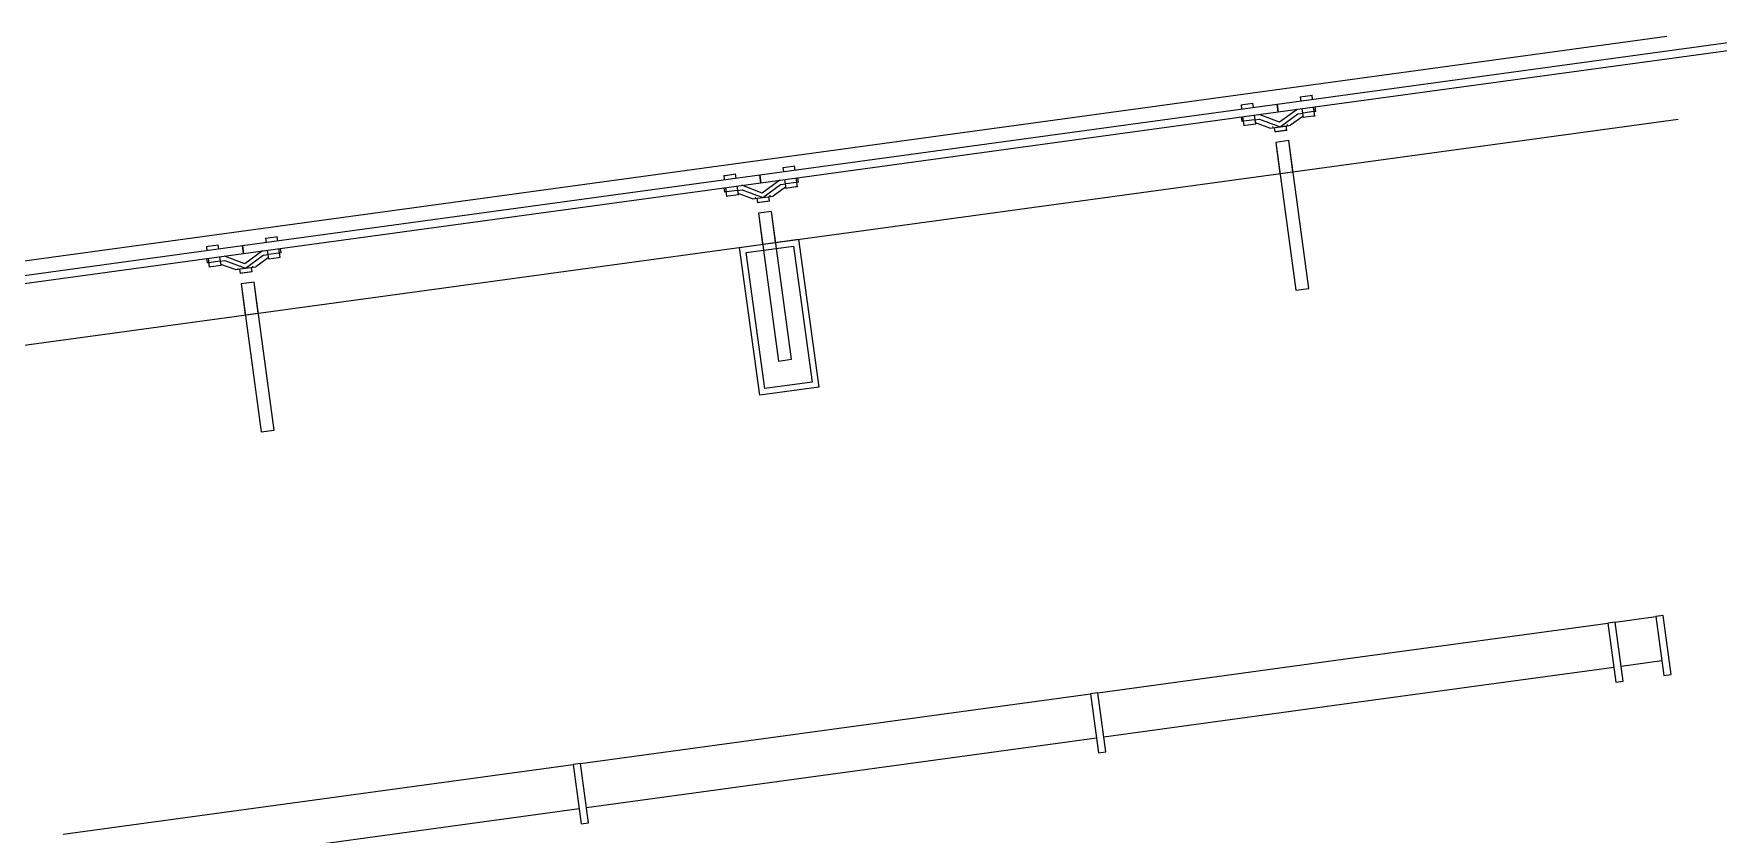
# Model space of a CAD drawing. Header units: millimetres. Extents: x -28081 to 11848482, y -6212777 to 128443.
# Drawn here: x -23869 to -18223, y 110843 to 113526 of the extents above; entities that cross this region are included whole.
import ezdxf

# ---------------------------------------------------------------- set-up
doc = ezdxf.new("R2010")
doc.units = ezdxf.units.MM
doc.header["$LTSCALE"] = 10
doc.layers.add('A—\\M+5C3C5\\M+5B4B0', color=135, linetype='Continuous')
doc.layers.add('E-RF-5F$0$A-GLAZ-CWMG', color=3, linetype='Continuous')

msp = doc.modelspace()

# ---------------------------------------------------------------- linework, layer by layer
at = {"layer": 'A—\\M+5C3C5\\M+5B4B0'}
for p, q in [((-28080.5, 112193.8), (-18395.2, 113517.6)), ((-17967.7, 113525.6), (-19701.6, 113288.6)), ((-17967.7, 113525.6), (-19701.6, 113288.6)), ((-17967.7, 113525.6), (-19701.6, 113288.6)), ((-19698.2, 113263.4), (-17964.3, 113500.4)), ((-19698.2, 113263.4), (-17964.3, 113500.4)), ((-19698.2, 113263.4), (-17964.3, 113500.4)), ((-19624.4, 113314.3), (-19590.5, 113318.9)), ((-19590.5, 113318.9), (-19584.7, 113319.7)), ((-19582.7, 113304.8), (-19584.7, 113319.7)), ((-19701.6, 113288.6), (-21435.5, 113051.6)), ((-19701.6, 113288.6), (-21435.5, 113051.6)), ((-19701.6, 113288.6), (-21435.5, 113051.6)), ((-21432, 113026.4), (-19698.2, 113263.4)), ((-21432, 113026.4), (-19698.2, 113263.4)), ((-21432, 113026.4), (-19698.2, 113263.4)), ((-19822.5, 113287.2), (-19816.7, 113288)), ((-19822.5, 113287.2), (-19820.5, 113272.3)), ((-19816.7, 113288), (-19782.9, 113292.6)), ((-19780.9, 113277.8), (-19782.9, 113292.6)), ((-19698.2, 113263.4), (-19701.6, 113288.6)), ((-19701.6, 113288.6), (-19698.2, 113263.4)), ((-19698.2, 113263.4), (-19701.6, 113288.6)), ((-19701.6, 113288.6), (-19698.2, 113263.4)), ((-19698.2, 113263.4), (-19701.6, 113288.6)), ((-19701.6, 113288.6), (-19698.2, 113263.4)), ((-19634.1, 113272.2), (-19693.4, 113228.7)), ((-19624.4, 113314.3), (-19622.3, 113299.4)), ((-19618.9, 113274.3), (-19614.8, 113244.4)), ((-19579.5, 113264.4), (-19614.6, 113259.6)), ((-19572.3, 113265.4), (-19579.5, 113264.4)), ((-19575.2, 113249.8), (-19579.3, 113279.7)), ((-19572.3, 113265.4), (-19574.3, 113280.3)), ((-27765.1, 111953.9), (-18357.2, 113239.8)), ((-19822, 113246.5), (-19820, 113231.5)), ((-19812.7, 113232.5), (-19820, 113231.5)), ((-19817.1, 113247.2), (-19813, 113217.3)), ((-19807.2, 113218.1), (-19813, 113217.3)), ((-19777.7, 113237.3), (-19812.7, 113232.5)), ((-19773.4, 113222.8), (-19807.2, 113218.1)), ((-19777.7, 113237.3), (-19760.2, 113239.7)), ((-19773.4, 113222.8), (-19777.4, 113252.6)), ((-19726.4, 113209.1), (-19774, 113226.9)), ((-19693.4, 113228.7), (-19762.2, 113254.7)), ((-19760.2, 113239.7), (-19691.4, 113213.9)), ((-19726.4, 113209.1), (-19691.4, 113213.9)), ((-19726.4, 113209.1), (-19708.9, 113211.5)), ((-19716.7, 113214.5), (-19716.2, 113210.5)), ((-19716.7, 113214.5), (-19716.2, 113210.5)), ((-19711.2, 113211.2), (-19709.2, 113196.3)), ((-19711.2, 113211.2), (-19709.2, 113196.3)), ((-19711.2, 113211.2), (-19709.2, 113196.3)), ((-19711.2, 113211.2), (-19709.2, 113196.3)), ((-19708.9, 113211.5), (-19691.4, 113213.9)), ((-19691.4, 113213.9), (-19632.1, 113257.2)), ((-19691.4, 113213.9), (-19656.4, 113218.7)), ((-19691.4, 113213.9), (-19673.9, 113216.3)), ((-19673.9, 113216.3), (-19656.4, 113218.7)), ((-19669.6, 113201.7), (-19671.6, 113216.6)), ((-19669.6, 113201.7), (-19671.6, 113216.6)), ((-19669.6, 113201.7), (-19671.6, 113216.6)), ((-19669.6, 113201.7), (-19671.6, 113216.6)), ((-19666.6, 113217.3), (-19667.2, 113221.2)), ((-19666.6, 113217.3), (-19667.2, 113221.2)), ((-19615.4, 113248.6), (-19656.4, 113218.7)), ((-19632.1, 113257.2), (-19614.6, 113259.6)), ((-19581, 113249.1), (-19614.8, 113244.4)), ((-19575.2, 113249.8), (-19581, 113249.1)), ((-19675.4, 113200.9), (-19709.2, 113196.3)), ((-19675.4, 113200.9), (-19709.2, 113196.3)), ((-19703.4, 113197.1), (-19709.2, 113196.3)), ((-19703.4, 113197.1), (-19709.2, 113196.3)), ((-19669.6, 113201.7), (-19703.4, 113197.1)), ((-19669.6, 113201.7), (-19703.4, 113197.1)), ((-19669.6, 113201.7), (-19675.4, 113200.9)), ((-19669.6, 113201.7), (-19675.4, 113200.9)), ((-21435.5, 113051.6), (-23169.4, 112814.6)), ((-21435.5, 113051.6), (-23169.4, 112814.6)), ((-21435.5, 113051.6), (-23169.4, 112814.6)), ((-21556.4, 113050.2), (-21550.6, 113051)), ((-21556.4, 113050.2), (-21550.6, 113051)), ((-21556.4, 113050.2), (-21554.4, 113035.3)), ((-21556.4, 113050.2), (-21554.4, 113035.3)), ((-21550.6, 113051), (-21516.8, 113055.6)), ((-21550.6, 113051), (-21516.8, 113055.6)), ((-21514.7, 113040.8), (-21516.8, 113055.6)), ((-21514.7, 113040.8), (-21516.8, 113055.6)), ((-21432, 113026.4), (-21435.5, 113051.6)), ((-21435.5, 113051.6), (-21432, 113026.4)), ((-21432, 113026.4), (-21435.5, 113051.6)), ((-21435.5, 113051.6), (-21432, 113026.4)), ((-21432, 113026.4), (-21435.5, 113051.6)), ((-21435.5, 113051.6), (-21432, 113026.4)), ((-21368, 113035.2), (-21427.3, 112991.7)), ((-21368, 113035.2), (-21427.3, 112991.7)), ((-21358.3, 113077.3), (-21324.4, 113081.9)), ((-21358.3, 113077.3), (-21324.4, 113081.9)), ((-21358.3, 113077.3), (-21356.2, 113062.4)), ((-21358.3, 113077.3), (-21356.2, 113062.4)), ((-21352.8, 113037.3), (-21348.7, 113007.4)), ((-21352.8, 113037.3), (-21348.7, 113007.4)), ((-21324.4, 113081.9), (-21318.6, 113082.7)), ((-21324.4, 113081.9), (-21318.6, 113082.7)), ((-21316.6, 113067.8), (-21318.6, 113082.7)), ((-21316.6, 113067.8), (-21318.6, 113082.7)), ((-21309.1, 113012.8), (-21313.2, 113042.7)), ((-21309.1, 113012.8), (-21313.2, 113042.7)), ((-21306.2, 113028.4), (-21308.2, 113043.3)), ((-21306.2, 113028.4), (-21308.2, 113043.3)), ((-23165.9, 112789.4), (-21432, 113026.4)), ((-23165.9, 112789.4), (-21432, 113026.4)), ((-23165.9, 112789.4), (-21432, 113026.4)), ((-21555.9, 113009.5), (-21553.8, 112994.5)), ((-21555.9, 113009.5), (-21553.8, 112994.5)), ((-21546.6, 112995.5), (-21553.8, 112994.5)), ((-21546.6, 112995.5), (-21553.8, 112994.5)), ((-21550.9, 113010.2), (-21546.9, 112980.3)), ((-21550.9, 113010.2), (-21546.9, 112980.3)), ((-21541.1, 112981.1), (-21546.9, 112980.3)), ((-21541.1, 112981.1), (-21546.9, 112980.3)), ((-21511.6, 113000.3), (-21546.6, 112995.5)), ((-21511.6, 113000.3), (-21546.6, 112995.5)), ((-21507.2, 112985.8), (-21541.1, 112981.1)), ((-21507.2, 112985.8), (-21541.1, 112981.1)), ((-21511.6, 113000.3), (-21494.1, 113002.7)), ((-21511.6, 113000.3), (-21494.1, 113002.7)), ((-21507.2, 112985.8), (-21511.3, 113015.6)), ((-21507.2, 112985.8), (-21511.3, 113015.6)), ((-21460.3, 112972.1), (-21507.8, 112989.9)), ((-21460.3, 112972.1), (-21507.8, 112989.9)), ((-21427.3, 112991.7), (-21496.1, 113017.7)), ((-21427.3, 112991.7), (-21496.1, 113017.7)), ((-21494.1, 113002.7), (-21425.3, 112976.9)), ((-21494.1, 113002.7), (-21425.3, 112976.9)), ((-21425.3, 112976.9), (-21366, 113020.2)), ((-21425.3, 112976.9), (-21366, 113020.2)), ((-21425.3, 112976.9), (-21390.2, 112981.7)), ((-21425.3, 112976.9), (-21390.2, 112981.7)), ((-21425.3, 112976.9), (-21407.8, 112979.3)), ((-21425.3, 112976.9), (-21407.8, 112979.3)), ((-21407.8, 112979.3), (-21390.2, 112981.7)), ((-21407.8, 112979.3), (-21390.2, 112981.7)), ((-21403.4, 112964.7), (-21405.5, 112979.6)), ((-21403.4, 112964.7), (-21405.5, 112979.6)), ((-21403.4, 112964.7), (-21405.5, 112979.6)), ((-21403.4, 112964.7), (-21405.5, 112979.6)), ((-21403.4, 112964.7), (-21405.5, 112979.6)), ((-21403.4, 112964.7), (-21405.5, 112979.6)), ((-21403.4, 112964.7), (-21405.5, 112979.6)), ((-21403.4, 112964.7), (-21405.5, 112979.6)), ((-21400.5, 112980.3), (-21401, 112984.2)), ((-21400.5, 112980.3), (-21401, 112984.2)), ((-21400.5, 112980.3), (-21401, 112984.2)), ((-21400.5, 112980.3), (-21401, 112984.2)), ((-21349.2, 113011.6), (-21390.2, 112981.7)), ((-21349.2, 113011.6), (-21390.2, 112981.7)), ((-21366, 113020.2), (-21348.4, 113022.6)), ((-21366, 113020.2), (-21348.4, 113022.6)), ((-21314.9, 113012.1), (-21348.7, 113007.4)), ((-21314.9, 113012.1), (-21348.7, 113007.4)), ((-21313.4, 113027.4), (-21348.4, 113022.6)), ((-21313.4, 113027.4), (-21348.4, 113022.6)), ((-21309.1, 113012.8), (-21314.9, 113012.1)), ((-21309.1, 113012.8), (-21314.9, 113012.1)), ((-21306.2, 113028.4), (-21313.4, 113027.4)), ((-21306.2, 113028.4), (-21313.4, 113027.4)), ((-21460.3, 112972.1), (-21425.3, 112976.9)), ((-21460.3, 112972.1), (-21425.3, 112976.9)), ((-21460.3, 112972.1), (-21442.8, 112974.5)), ((-21460.3, 112972.1), (-21442.8, 112974.5)), ((-21450.6, 112977.5), (-21450, 112973.5)), ((-21450.6, 112977.5), (-21450, 112973.5)), ((-21450.6, 112977.5), (-21450, 112973.5)), ((-21450.6, 112977.5), (-21450, 112973.5)), ((-21445.1, 112974.2), (-21443.1, 112959.3)), ((-21445.1, 112974.2), (-21443.1, 112959.3)), ((-21445.1, 112974.2), (-21443.1, 112959.3)), ((-21445.1, 112974.2), (-21443.1, 112959.3)), ((-21445.1, 112974.2), (-21443.1, 112959.3)), ((-21445.1, 112974.2), (-21443.1, 112959.3)), ((-21445.1, 112974.2), (-21443.1, 112959.3)), ((-21445.1, 112974.2), (-21443.1, 112959.3)), ((-21409.2, 112963.9), (-21443.1, 112959.3)), ((-21409.2, 112963.9), (-21443.1, 112959.3)), ((-21409.2, 112963.9), (-21443.1, 112959.3)), ((-21409.2, 112963.9), (-21443.1, 112959.3)), ((-21437.3, 112960.1), (-21443.1, 112959.3)), ((-21437.3, 112960.1), (-21443.1, 112959.3)), ((-21437.3, 112960.1), (-21443.1, 112959.3)), ((-21437.3, 112960.1), (-21443.1, 112959.3)), ((-21442.8, 112974.5), (-21425.3, 112976.9)), ((-21442.8, 112974.5), (-21425.3, 112976.9)), ((-21403.4, 112964.7), (-21437.3, 112960.1)), ((-21403.4, 112964.7), (-21437.3, 112960.1)), ((-21403.4, 112964.7), (-21437.3, 112960.1)), ((-21403.4, 112964.7), (-21437.3, 112960.1)), ((-21403.4, 112964.7), (-21409.2, 112963.9)), ((-21403.4, 112964.7), (-21409.2, 112963.9)), ((-21403.4, 112964.7), (-21409.2, 112963.9)), ((-21403.4, 112964.7), (-21409.2, 112963.9)), ((-23169.4, 112814.6), (-24903.2, 112577.6)), ((-23169.4, 112814.6), (-24903.2, 112577.6)), ((-23169.4, 112814.6), (-24903.2, 112577.6)), ((-23290.3, 112813.2), (-23284.5, 112814)), ((-23290.3, 112813.2), (-23284.5, 112814)), ((-23290.3, 112813.2), (-23288.3, 112798.3)), ((-23290.3, 112813.2), (-23288.3, 112798.3)), ((-23284.5, 112814), (-23250.7, 112818.6)), ((-23284.5, 112814), (-23250.7, 112818.6)), ((-23248.6, 112803.8), (-23250.7, 112818.6)), ((-23248.6, 112803.8), (-23250.7, 112818.6)), ((-23165.9, 112789.4), (-23169.4, 112814.6)), ((-23169.4, 112814.6), (-23165.9, 112789.4)), ((-23165.9, 112789.4), (-23169.4, 112814.6)), ((-23169.4, 112814.6), (-23165.9, 112789.4)), ((-23165.9, 112789.4), (-23169.4, 112814.6)), ((-23169.4, 112814.6), (-23165.9, 112789.4)), ((-23092.1, 112840.3), (-23058.3, 112844.9)), ((-23092.1, 112840.3), (-23058.3, 112844.9)), ((-23092.1, 112840.3), (-23090.1, 112825.4)), ((-23092.1, 112840.3), (-23090.1, 112825.4)), ((-23058.3, 112844.9), (-23052.5, 112845.7)), ((-23058.3, 112844.9), (-23052.5, 112845.7)), ((-23050.5, 112830.8), (-23052.5, 112845.7)), ((-23050.5, 112830.8), (-23052.5, 112845.7)), ((-24899.8, 112552.4), (-23165.9, 112789.4)), ((-24899.8, 112552.4), (-23165.9, 112789.4)), ((-24899.8, 112552.4), (-23165.9, 112789.4)), ((-23289.8, 112772.5), (-23287.7, 112757.5)), ((-23289.8, 112772.5), (-23287.7, 112757.5)), ((-23280.5, 112758.5), (-23287.7, 112757.5)), ((-23280.5, 112758.5), (-23287.7, 112757.5)), ((-23284.8, 112773.2), (-23280.7, 112743.3)), ((-23284.8, 112773.2), (-23280.7, 112743.3)), ((-23245.4, 112763.3), (-23280.5, 112758.5)), ((-23245.4, 112763.3), (-23280.5, 112758.5)), ((-23245.4, 112763.3), (-23227.9, 112765.7)), ((-23245.4, 112763.3), (-23227.9, 112765.7)), ((-23241.1, 112748.8), (-23245.2, 112778.6)), ((-23241.1, 112748.8), (-23245.2, 112778.6)), ((-23194.2, 112735.1), (-23241.7, 112752.9)), ((-23194.2, 112735.1), (-23241.7, 112752.9)), ((-23161.2, 112754.7), (-23230, 112780.7)), ((-23161.2, 112754.7), (-23230, 112780.7)), ((-23227.9, 112765.7), (-23159.2, 112739.9)), ((-23227.9, 112765.7), (-23159.2, 112739.9)), ((-23101.9, 112798.2), (-23161.2, 112754.7)), ((-23101.9, 112798.2), (-23161.2, 112754.7)), ((-23159.2, 112739.9), (-23099.8, 112783.2)), ((-23159.2, 112739.9), (-23099.8, 112783.2)), ((-23083.1, 112774.6), (-23124.1, 112744.7)), ((-23083.1, 112774.6), (-23124.1, 112744.7)), ((-23099.8, 112783.2), (-23082.3, 112785.6)), ((-23099.8, 112783.2), (-23082.3, 112785.6)), ((-23086.7, 112800.3), (-23082.6, 112770.4)), ((-23086.7, 112800.3), (-23082.6, 112770.4)), ((-23048.8, 112775.1), (-23082.6, 112770.4)), ((-23048.8, 112775.1), (-23082.6, 112770.4)), ((-23047.3, 112790.4), (-23082.3, 112785.6)), ((-23047.3, 112790.4), (-23082.3, 112785.6)), ((-23043, 112775.8), (-23048.8, 112775.1)), ((-23043, 112775.8), (-23048.8, 112775.1)), ((-23040, 112791.4), (-23047.3, 112790.4)), ((-23040, 112791.4), (-23047.3, 112790.4)), ((-23043, 112775.8), (-23047, 112805.7)), ((-23043, 112775.8), (-23047, 112805.7)), ((-23040, 112791.4), (-23042.1, 112806.4)), ((-23040, 112791.4), (-23042.1, 112806.4)), ((-23274.9, 112744.1), (-23280.7, 112743.3)), ((-23274.9, 112744.1), (-23280.7, 112743.3)), ((-23241.1, 112748.8), (-23274.9, 112744.1)), ((-23241.1, 112748.8), (-23274.9, 112744.1)), ((-23194.2, 112735.1), (-23159.2, 112739.9)), ((-23194.2, 112735.1), (-23159.2, 112739.9)), ((-23194.2, 112735.1), (-23176.7, 112737.5)), ((-23194.2, 112735.1), (-23176.7, 112737.5)), ((-23184.5, 112740.5), (-23183.9, 112736.5)), ((-23184.5, 112740.5), (-23183.9, 112736.5)), ((-23184.5, 112740.5), (-23183.9, 112736.5)), ((-23184.5, 112740.5), (-23183.9, 112736.5)), ((-23179, 112737.2), (-23176.9, 112722.3)), ((-23179, 112737.2), (-23176.9, 112722.3)), ((-23179, 112737.2), (-23176.9, 112722.3)), ((-23179, 112737.2), (-23176.9, 112722.3)), ((-23179, 112737.2), (-23176.9, 112722.3)), ((-23179, 112737.2), (-23176.9, 112722.3)), ((-23179, 112737.2), (-23176.9, 112722.3)), ((-23179, 112737.2), (-23176.9, 112722.3)), ((-23143.1, 112726.9), (-23176.9, 112722.3)), ((-23143.1, 112726.9), (-23176.9, 112722.3)), ((-23143.1, 112726.9), (-23176.9, 112722.3)), ((-23143.1, 112726.9), (-23176.9, 112722.3)), ((-23171.1, 112723.1), (-23176.9, 112722.3)), ((-23171.1, 112723.1), (-23176.9, 112722.3)), ((-23171.1, 112723.1), (-23176.9, 112722.3)), ((-23171.1, 112723.1), (-23176.9, 112722.3)), ((-23176.7, 112737.5), (-23159.2, 112739.9)), ((-23176.7, 112737.5), (-23159.2, 112739.9)), ((-23137.3, 112727.7), (-23171.1, 112723.1)), ((-23137.3, 112727.7), (-23171.1, 112723.1)), ((-23137.3, 112727.7), (-23171.1, 112723.1)), ((-23137.3, 112727.7), (-23171.1, 112723.1)), ((-23159.2, 112739.9), (-23124.1, 112744.7)), ((-23159.2, 112739.9), (-23124.1, 112744.7)), ((-23159.2, 112739.9), (-23141.6, 112742.3)), ((-23159.2, 112739.9), (-23141.6, 112742.3)), ((-23137.3, 112727.7), (-23143.1, 112726.9)), ((-23137.3, 112727.7), (-23143.1, 112726.9)), ((-23137.3, 112727.7), (-23143.1, 112726.9)), ((-23137.3, 112727.7), (-23143.1, 112726.9)), ((-23141.6, 112742.3), (-23124.1, 112744.7)), ((-23141.6, 112742.3), (-23124.1, 112744.7)), ((-23137.3, 112727.7), (-23139.3, 112742.6)), ((-23137.3, 112727.7), (-23139.3, 112742.6)), ((-23137.3, 112727.7), (-23139.3, 112742.6)), ((-23137.3, 112727.7), (-23139.3, 112742.6)), ((-23137.3, 112727.7), (-23139.3, 112742.6)), ((-23137.3, 112727.7), (-23139.3, 112742.6)), ((-23137.3, 112727.7), (-23139.3, 112742.6)), ((-23137.3, 112727.7), (-23139.3, 112742.6)), ((-23134.4, 112743.3), (-23134.9, 112747.2)), ((-23134.4, 112743.3), (-23134.9, 112747.2)), ((-23134.4, 112743.3), (-23134.9, 112747.2)), ((-23134.4, 112743.3), (-23134.9, 112747.2)), ((-18568.8, 111554.4), (-18432.6, 111573.1)), ((-19448.1, 111434.2), (-18593.6, 111551)), ((-20302.7, 111317.4), (-19448.1, 111434.2)), ((-18573.3, 111402.4), (-19427.8, 111285.6)), ((-18412.3, 111424.4), (-18548.5, 111405.8)), ((-22036.6, 111080.4), (-20327.5, 111314)), ((-19427.8, 111285.6), (-20282.4, 111168.8)), ((-20307.2, 111165.4), (-22016.3, 110931.8)), ((-23770.5, 110843.4), (-22061.3, 111077)), ((-22041, 110928.4), (-23750.1, 110694.8))]:
    msp.add_line(p, q, dxfattribs=at)
at = {"layer": 'A—\\M+5C3C5\\M+5B4B0', "color": 8, "lineweight": 9}
for p, q in [((-19624.4, 113314.3), (-19590.5, 113318.9)), ((-19624.4, 113314.3), (-19590.5, 113318.9)), ((-19590.5, 113318.9), (-19584.7, 113319.7)), ((-19590.5, 113318.9), (-19584.7, 113319.7)), ((-19582.7, 113304.8), (-19584.7, 113319.7)), ((-19582.7, 113304.8), (-19584.7, 113319.7)), ((-19822.5, 113287.2), (-19816.7, 113288)), ((-19822.5, 113287.2), (-19816.7, 113288)), ((-19822.5, 113287.2), (-19820.5, 113272.3)), ((-19822.5, 113287.2), (-19820.5, 113272.3)), ((-19816.7, 113288), (-19782.9, 113292.6)), ((-19816.7, 113288), (-19782.9, 113292.6)), ((-19780.9, 113277.8), (-19782.9, 113292.6)), ((-19780.9, 113277.8), (-19782.9, 113292.6)), ((-19634.1, 113272.2), (-19693.4, 113228.7)), ((-19634.1, 113272.2), (-19693.4, 113228.7)), ((-19624.4, 113314.3), (-19622.3, 113299.4)), ((-19624.4, 113314.3), (-19622.3, 113299.4)), ((-19618.9, 113274.3), (-19614.8, 113244.4)), ((-19618.9, 113274.3), (-19614.8, 113244.4)), ((-19579.5, 113264.4), (-19614.6, 113259.6)), ((-19579.5, 113264.4), (-19614.6, 113259.6)), ((-19572.3, 113265.4), (-19579.5, 113264.4)), ((-19572.3, 113265.4), (-19579.5, 113264.4)), ((-19575.2, 113249.8), (-19579.3, 113279.7)), ((-19575.2, 113249.8), (-19579.3, 113279.7)), ((-19572.3, 113265.4), (-19574.3, 113280.3)), ((-19572.3, 113265.4), (-19574.3, 113280.3)), ((-19822, 113246.5), (-19820, 113231.5)), ((-19822, 113246.5), (-19820, 113231.5)), ((-19812.7, 113232.5), (-19820, 113231.5)), ((-19812.7, 113232.5), (-19820, 113231.5)), ((-19817.1, 113247.2), (-19813, 113217.3)), ((-19817.1, 113247.2), (-19813, 113217.3)), ((-19807.2, 113218.1), (-19813, 113217.3)), ((-19807.2, 113218.1), (-19813, 113217.3)), ((-19777.7, 113237.3), (-19812.7, 113232.5)), ((-19777.7, 113237.3), (-19812.7, 113232.5)), ((-19773.4, 113222.8), (-19807.2, 113218.1)), ((-19773.4, 113222.8), (-19807.2, 113218.1)), ((-19777.7, 113237.3), (-19760.2, 113239.7)), ((-19777.7, 113237.3), (-19760.2, 113239.7)), ((-19773.4, 113222.8), (-19777.4, 113252.6)), ((-19773.4, 113222.8), (-19777.4, 113252.6)), ((-19726.4, 113209.1), (-19774, 113226.9)), ((-19726.4, 113209.1), (-19774, 113226.9)), ((-19693.4, 113228.7), (-19762.2, 113254.7)), ((-19693.4, 113228.7), (-19762.2, 113254.7)), ((-19760.2, 113239.7), (-19691.4, 113213.9)), ((-19760.2, 113239.7), (-19691.4, 113213.9)), ((-19726.4, 113209.1), (-19691.4, 113213.9)), ((-19726.4, 113209.1), (-19691.4, 113213.9)), ((-19726.4, 113209.1), (-19708.9, 113211.5)), ((-19726.4, 113209.1), (-19708.9, 113211.5)), ((-19716.7, 113214.5), (-19716.2, 113210.5)), ((-19716.7, 113214.5), (-19716.2, 113210.5)), ((-19716.7, 113214.5), (-19716.2, 113210.5)), ((-19716.7, 113214.5), (-19716.2, 113210.5)), ((-19711.2, 113211.2), (-19709.2, 113196.3)), ((-19711.2, 113211.2), (-19709.2, 113196.3)), ((-19711.2, 113211.2), (-19709.2, 113196.3)), ((-19711.2, 113211.2), (-19709.2, 113196.3)), ((-19711.2, 113211.2), (-19709.2, 113196.3)), ((-19711.2, 113211.2), (-19709.2, 113196.3)), ((-19711.2, 113211.2), (-19709.2, 113196.3)), ((-19711.2, 113211.2), (-19709.2, 113196.3)), ((-19708.9, 113211.5), (-19691.4, 113213.9)), ((-19708.9, 113211.5), (-19691.4, 113213.9)), ((-19691.4, 113213.9), (-19632.1, 113257.2)), ((-19691.4, 113213.9), (-19632.1, 113257.2)), ((-19691.4, 113213.9), (-19656.4, 113218.7)), ((-19691.4, 113213.9), (-19656.4, 113218.7)), ((-19691.4, 113213.9), (-19673.9, 113216.3)), ((-19691.4, 113213.9), (-19673.9, 113216.3)), ((-19673.9, 113216.3), (-19656.4, 113218.7)), ((-19673.9, 113216.3), (-19656.4, 113218.7)), ((-19669.6, 113201.7), (-19671.6, 113216.6)), ((-19669.6, 113201.7), (-19671.6, 113216.6)), ((-19669.6, 113201.7), (-19671.6, 113216.6)), ((-19669.6, 113201.7), (-19671.6, 113216.6)), ((-19669.6, 113201.7), (-19671.6, 113216.6)), ((-19669.6, 113201.7), (-19671.6, 113216.6)), ((-19669.6, 113201.7), (-19671.6, 113216.6)), ((-19669.6, 113201.7), (-19671.6, 113216.6)), ((-19666.6, 113217.3), (-19667.2, 113221.2)), ((-19666.6, 113217.3), (-19667.2, 113221.2)), ((-19666.6, 113217.3), (-19667.2, 113221.2)), ((-19666.6, 113217.3), (-19667.2, 113221.2)), ((-19615.4, 113248.6), (-19656.4, 113218.7)), ((-19615.4, 113248.6), (-19656.4, 113218.7)), ((-19632.1, 113257.2), (-19614.6, 113259.6)), ((-19632.1, 113257.2), (-19614.6, 113259.6)), ((-19581, 113249.1), (-19614.8, 113244.4)), ((-19581, 113249.1), (-19614.8, 113244.4)), ((-19575.2, 113249.8), (-19581, 113249.1)), ((-19575.2, 113249.8), (-19581, 113249.1)), ((-19675.4, 113200.9), (-19709.2, 113196.3)), ((-19675.4, 113200.9), (-19709.2, 113196.3)), ((-19675.4, 113200.9), (-19709.2, 113196.3)), ((-19675.4, 113200.9), (-19709.2, 113196.3)), ((-19703.4, 113197.1), (-19709.2, 113196.3)), ((-19703.4, 113197.1), (-19709.2, 113196.3)), ((-19703.4, 113197.1), (-19709.2, 113196.3)), ((-19703.4, 113197.1), (-19709.2, 113196.3)), ((-19669.6, 113201.7), (-19703.4, 113197.1)), ((-19669.6, 113201.7), (-19703.4, 113197.1)), ((-19669.6, 113201.7), (-19703.4, 113197.1)), ((-19669.6, 113201.7), (-19703.4, 113197.1)), ((-19669.6, 113201.7), (-19675.4, 113200.9)), ((-19669.6, 113201.7), (-19675.4, 113200.9)), ((-19669.6, 113201.7), (-19675.4, 113200.9)), ((-19669.6, 113201.7), (-19675.4, 113200.9)), ((-21556.4, 113050.2), (-21550.6, 113051)), ((-21556.4, 113050.2), (-21550.6, 113051)), ((-21556.4, 113050.2), (-21550.6, 113051)), ((-21556.4, 113050.2), (-21550.6, 113051)), ((-21556.4, 113050.2), (-21554.4, 113035.3)), ((-21556.4, 113050.2), (-21554.4, 113035.3)), ((-21556.4, 113050.2), (-21554.4, 113035.3)), ((-21556.4, 113050.2), (-21554.4, 113035.3)), ((-21550.6, 113051), (-21516.8, 113055.6)), ((-21550.6, 113051), (-21516.8, 113055.6)), ((-21550.6, 113051), (-21516.8, 113055.6)), ((-21550.6, 113051), (-21516.8, 113055.6)), ((-21514.7, 113040.8), (-21516.8, 113055.6)), ((-21514.7, 113040.8), (-21516.8, 113055.6)), ((-21514.7, 113040.8), (-21516.8, 113055.6)), ((-21514.7, 113040.8), (-21516.8, 113055.6)), ((-21368, 113035.2), (-21427.3, 112991.7)), ((-21368, 113035.2), (-21427.3, 112991.7)), ((-21368, 113035.2), (-21427.3, 112991.7)), ((-21368, 113035.2), (-21427.3, 112991.7)), ((-21358.3, 113077.3), (-21324.4, 113081.9)), ((-21358.3, 113077.3), (-21324.4, 113081.9)), ((-21358.3, 113077.3), (-21324.4, 113081.9)), ((-21358.3, 113077.3), (-21324.4, 113081.9)), ((-21358.3, 113077.3), (-21356.2, 113062.4)), ((-21358.3, 113077.3), (-21356.2, 113062.4)), ((-21358.3, 113077.3), (-21356.2, 113062.4)), ((-21358.3, 113077.3), (-21356.2, 113062.4)), ((-21352.8, 113037.3), (-21348.7, 113007.4)), ((-21352.8, 113037.3), (-21348.7, 113007.4)), ((-21352.8, 113037.3), (-21348.7, 113007.4)), ((-21352.8, 113037.3), (-21348.7, 113007.4)), ((-21324.4, 113081.9), (-21318.6, 113082.7)), ((-21324.4, 113081.9), (-21318.6, 113082.7)), ((-21324.4, 113081.9), (-21318.6, 113082.7)), ((-21324.4, 113081.9), (-21318.6, 113082.7)), ((-21316.6, 113067.8), (-21318.6, 113082.7)), ((-21316.6, 113067.8), (-21318.6, 113082.7)), ((-21316.6, 113067.8), (-21318.6, 113082.7)), ((-21316.6, 113067.8), (-21318.6, 113082.7)), ((-21309.1, 113012.8), (-21313.2, 113042.7)), ((-21309.1, 113012.8), (-21313.2, 113042.7)), ((-21309.1, 113012.8), (-21313.2, 113042.7)), ((-21309.1, 113012.8), (-21313.2, 113042.7)), ((-21306.2, 113028.4), (-21308.2, 113043.3)), ((-21306.2, 113028.4), (-21308.2, 113043.3)), ((-21306.2, 113028.4), (-21308.2, 113043.3)), ((-21306.2, 113028.4), (-21308.2, 113043.3)), ((-21555.9, 113009.5), (-21553.8, 112994.5)), ((-21555.9, 113009.5), (-21553.8, 112994.5)), ((-21555.9, 113009.5), (-21553.8, 112994.5)), ((-21555.9, 113009.5), (-21553.8, 112994.5)), ((-21546.6, 112995.5), (-21553.8, 112994.5)), ((-21546.6, 112995.5), (-21553.8, 112994.5)), ((-21546.6, 112995.5), (-21553.8, 112994.5)), ((-21546.6, 112995.5), (-21553.8, 112994.5)), ((-21550.9, 113010.2), (-21546.9, 112980.3)), ((-21550.9, 113010.2), (-21546.9, 112980.3)), ((-21550.9, 113010.2), (-21546.9, 112980.3)), ((-21550.9, 113010.2), (-21546.9, 112980.3)), ((-21541.1, 112981.1), (-21546.9, 112980.3)), ((-21541.1, 112981.1), (-21546.9, 112980.3)), ((-21541.1, 112981.1), (-21546.9, 112980.3)), ((-21541.1, 112981.1), (-21546.9, 112980.3)), ((-21511.6, 113000.3), (-21546.6, 112995.5)), ((-21511.6, 113000.3), (-21546.6, 112995.5)), ((-21511.6, 113000.3), (-21546.6, 112995.5)), ((-21511.6, 113000.3), (-21546.6, 112995.5)), ((-21507.2, 112985.8), (-21541.1, 112981.1)), ((-21507.2, 112985.8), (-21541.1, 112981.1)), ((-21507.2, 112985.8), (-21541.1, 112981.1)), ((-21507.2, 112985.8), (-21541.1, 112981.1)), ((-21511.6, 113000.3), (-21494.1, 113002.7)), ((-21511.6, 113000.3), (-21494.1, 113002.7)), ((-21511.6, 113000.3), (-21494.1, 113002.7)), ((-21511.6, 113000.3), (-21494.1, 113002.7)), ((-21507.2, 112985.8), (-21511.3, 113015.6)), ((-21507.2, 112985.8), (-21511.3, 113015.6)), ((-21507.2, 112985.8), (-21511.3, 113015.6)), ((-21507.2, 112985.8), (-21511.3, 113015.6)), ((-21460.3, 112972.1), (-21507.8, 112989.9)), ((-21460.3, 112972.1), (-21507.8, 112989.9)), ((-21460.3, 112972.1), (-21507.8, 112989.9)), ((-21460.3, 112972.1), (-21507.8, 112989.9)), ((-21427.3, 112991.7), (-21496.1, 113017.7)), ((-21427.3, 112991.7), (-21496.1, 113017.7)), ((-21427.3, 112991.7), (-21496.1, 113017.7)), ((-21427.3, 112991.7), (-21496.1, 113017.7)), ((-21494.1, 113002.7), (-21425.3, 112976.9)), ((-21494.1, 113002.7), (-21425.3, 112976.9)), ((-21494.1, 113002.7), (-21425.3, 112976.9)), ((-21494.1, 113002.7), (-21425.3, 112976.9)), ((-21425.3, 112976.9), (-21366, 113020.2)), ((-21425.3, 112976.9), (-21366, 113020.2)), ((-21425.3, 112976.9), (-21366, 113020.2)), ((-21425.3, 112976.9), (-21366, 113020.2)), ((-21425.3, 112976.9), (-21390.2, 112981.7)), ((-21425.3, 112976.9), (-21390.2, 112981.7)), ((-21425.3, 112976.9), (-21390.2, 112981.7)), ((-21425.3, 112976.9), (-21390.2, 112981.7)), ((-21425.3, 112976.9), (-21407.8, 112979.3)), ((-21425.3, 112976.9), (-21407.8, 112979.3)), ((-21425.3, 112976.9), (-21407.8, 112979.3)), ((-21425.3, 112976.9), (-21407.8, 112979.3)), ((-21407.8, 112979.3), (-21390.2, 112981.7)), ((-21407.8, 112979.3), (-21390.2, 112981.7)), ((-21407.8, 112979.3), (-21390.2, 112981.7)), ((-21407.8, 112979.3), (-21390.2, 112981.7)), ((-21403.4, 112964.7), (-21405.5, 112979.6)), ((-21403.4, 112964.7), (-21405.5, 112979.6)), ((-21403.4, 112964.7), (-21405.5, 112979.6)), ((-21403.4, 112964.7), (-21405.5, 112979.6)), ((-21403.4, 112964.7), (-21405.5, 112979.6)), ((-21403.4, 112964.7), (-21405.5, 112979.6)), ((-21403.4, 112964.7), (-21405.5, 112979.6)), ((-21403.4, 112964.7), (-21405.5, 112979.6)), ((-21403.4, 112964.7), (-21405.5, 112979.6)), ((-21403.4, 112964.7), (-21405.5, 112979.6)), ((-21403.4, 112964.7), (-21405.5, 112979.6)), ((-21403.4, 112964.7), (-21405.5, 112979.6)), ((-21403.4, 112964.7), (-21405.5, 112979.6)), ((-21403.4, 112964.7), (-21405.5, 112979.6)), ((-21403.4, 112964.7), (-21405.5, 112979.6)), ((-21403.4, 112964.7), (-21405.5, 112979.6)), ((-21400.5, 112980.3), (-21401, 112984.2)), ((-21400.5, 112980.3), (-21401, 112984.2)), ((-21400.5, 112980.3), (-21401, 112984.2)), ((-21400.5, 112980.3), (-21401, 112984.2)), ((-21400.5, 112980.3), (-21401, 112984.2)), ((-21400.5, 112980.3), (-21401, 112984.2)), ((-21400.5, 112980.3), (-21401, 112984.2)), ((-21400.5, 112980.3), (-21401, 112984.2)), ((-21349.2, 113011.6), (-21390.2, 112981.7)), ((-21349.2, 113011.6), (-21390.2, 112981.7)), ((-21349.2, 113011.6), (-21390.2, 112981.7)), ((-21349.2, 113011.6), (-21390.2, 112981.7)), ((-21366, 113020.2), (-21348.4, 113022.6)), ((-21366, 113020.2), (-21348.4, 113022.6)), ((-21366, 113020.2), (-21348.4, 113022.6)), ((-21366, 113020.2), (-21348.4, 113022.6)), ((-21314.9, 113012.1), (-21348.7, 113007.4)), ((-21314.9, 113012.1), (-21348.7, 113007.4)), ((-21314.9, 113012.1), (-21348.7, 113007.4)), ((-21314.9, 113012.1), (-21348.7, 113007.4)), ((-21313.4, 113027.4), (-21348.4, 113022.6)), ((-21313.4, 113027.4), (-21348.4, 113022.6)), ((-21313.4, 113027.4), (-21348.4, 113022.6)), ((-21313.4, 113027.4), (-21348.4, 113022.6)), ((-21309.1, 113012.8), (-21314.9, 113012.1)), ((-21309.1, 113012.8), (-21314.9, 113012.1)), ((-21309.1, 113012.8), (-21314.9, 113012.1)), ((-21309.1, 113012.8), (-21314.9, 113012.1)), ((-21306.2, 113028.4), (-21313.4, 113027.4)), ((-21306.2, 113028.4), (-21313.4, 113027.4)), ((-21306.2, 113028.4), (-21313.4, 113027.4)), ((-21306.2, 113028.4), (-21313.4, 113027.4)), ((-21460.3, 112972.1), (-21425.3, 112976.9)), ((-21460.3, 112972.1), (-21425.3, 112976.9)), ((-21460.3, 112972.1), (-21425.3, 112976.9)), ((-21460.3, 112972.1), (-21425.3, 112976.9)), ((-21460.3, 112972.1), (-21442.8, 112974.5)), ((-21460.3, 112972.1), (-21442.8, 112974.5)), ((-21460.3, 112972.1), (-21442.8, 112974.5)), ((-21460.3, 112972.1), (-21442.8, 112974.5)), ((-21450.6, 112977.5), (-21450, 112973.5)), ((-21450.6, 112977.5), (-21450, 112973.5)), ((-21450.6, 112977.5), (-21450, 112973.5)), ((-21450.6, 112977.5), (-21450, 112973.5)), ((-21450.6, 112977.5), (-21450, 112973.5)), ((-21450.6, 112977.5), (-21450, 112973.5)), ((-21450.6, 112977.5), (-21450, 112973.5)), ((-21450.6, 112977.5), (-21450, 112973.5)), ((-21445.1, 112974.2), (-21443.1, 112959.3)), ((-21445.1, 112974.2), (-21443.1, 112959.3)), ((-21445.1, 112974.2), (-21443.1, 112959.3)), ((-21445.1, 112974.2), (-21443.1, 112959.3)), ((-21445.1, 112974.2), (-21443.1, 112959.3)), ((-21445.1, 112974.2), (-21443.1, 112959.3)), ((-21445.1, 112974.2), (-21443.1, 112959.3)), ((-21445.1, 112974.2), (-21443.1, 112959.3)), ((-21445.1, 112974.2), (-21443.1, 112959.3)), ((-21445.1, 112974.2), (-21443.1, 112959.3)), ((-21445.1, 112974.2), (-21443.1, 112959.3)), ((-21445.1, 112974.2), (-21443.1, 112959.3)), ((-21445.1, 112974.2), (-21443.1, 112959.3)), ((-21445.1, 112974.2), (-21443.1, 112959.3)), ((-21445.1, 112974.2), (-21443.1, 112959.3)), ((-21445.1, 112974.2), (-21443.1, 112959.3)), ((-21409.2, 112963.9), (-21443.1, 112959.3)), ((-21409.2, 112963.9), (-21443.1, 112959.3)), ((-21409.2, 112963.9), (-21443.1, 112959.3)), ((-21409.2, 112963.9), (-21443.1, 112959.3)), ((-21409.2, 112963.9), (-21443.1, 112959.3)), ((-21409.2, 112963.9), (-21443.1, 112959.3)), ((-21409.2, 112963.9), (-21443.1, 112959.3)), ((-21409.2, 112963.9), (-21443.1, 112959.3)), ((-21437.3, 112960.1), (-21443.1, 112959.3)), ((-21437.3, 112960.1), (-21443.1, 112959.3)), ((-21437.3, 112960.1), (-21443.1, 112959.3)), ((-21437.3, 112960.1), (-21443.1, 112959.3)), ((-21437.3, 112960.1), (-21443.1, 112959.3)), ((-21437.3, 112960.1), (-21443.1, 112959.3)), ((-21437.3, 112960.1), (-21443.1, 112959.3)), ((-21437.3, 112960.1), (-21443.1, 112959.3)), ((-21442.8, 112974.5), (-21425.3, 112976.9)), ((-21442.8, 112974.5), (-21425.3, 112976.9)), ((-21442.8, 112974.5), (-21425.3, 112976.9)), ((-21442.8, 112974.5), (-21425.3, 112976.9)), ((-21403.4, 112964.7), (-21437.3, 112960.1)), ((-21403.4, 112964.7), (-21437.3, 112960.1)), ((-21403.4, 112964.7), (-21437.3, 112960.1)), ((-21403.4, 112964.7), (-21437.3, 112960.1)), ((-21403.4, 112964.7), (-21437.3, 112960.1)), ((-21403.4, 112964.7), (-21437.3, 112960.1)), ((-21403.4, 112964.7), (-21437.3, 112960.1)), ((-21403.4, 112964.7), (-21437.3, 112960.1)), ((-21403.4, 112964.7), (-21409.2, 112963.9)), ((-21403.4, 112964.7), (-21409.2, 112963.9)), ((-21403.4, 112964.7), (-21409.2, 112963.9)), ((-21403.4, 112964.7), (-21409.2, 112963.9)), ((-21403.4, 112964.7), (-21409.2, 112963.9)), ((-21403.4, 112964.7), (-21409.2, 112963.9)), ((-21403.4, 112964.7), (-21409.2, 112963.9)), ((-21403.4, 112964.7), (-21409.2, 112963.9)), ((-23290.3, 112813.2), (-23284.5, 112814)), ((-23290.3, 112813.2), (-23284.5, 112814)), ((-23290.3, 112813.2), (-23284.5, 112814)), ((-23290.3, 112813.2), (-23284.5, 112814)), ((-23290.3, 112813.2), (-23288.3, 112798.3)), ((-23290.3, 112813.2), (-23288.3, 112798.3)), ((-23290.3, 112813.2), (-23288.3, 112798.3)), ((-23290.3, 112813.2), (-23288.3, 112798.3)), ((-23284.5, 112814), (-23250.7, 112818.6)), ((-23284.5, 112814), (-23250.7, 112818.6)), ((-23284.5, 112814), (-23250.7, 112818.6)), ((-23284.5, 112814), (-23250.7, 112818.6)), ((-23248.6, 112803.8), (-23250.7, 112818.6)), ((-23248.6, 112803.8), (-23250.7, 112818.6)), ((-23248.6, 112803.8), (-23250.7, 112818.6)), ((-23248.6, 112803.8), (-23250.7, 112818.6)), ((-23092.1, 112840.3), (-23058.3, 112844.9)), ((-23092.1, 112840.3), (-23058.3, 112844.9)), ((-23092.1, 112840.3), (-23058.3, 112844.9)), ((-23092.1, 112840.3), (-23058.3, 112844.9)), ((-23092.1, 112840.3), (-23090.1, 112825.4)), ((-23092.1, 112840.3), (-23090.1, 112825.4)), ((-23092.1, 112840.3), (-23090.1, 112825.4)), ((-23092.1, 112840.3), (-23090.1, 112825.4)), ((-23058.3, 112844.9), (-23052.5, 112845.7)), ((-23058.3, 112844.9), (-23052.5, 112845.7)), ((-23058.3, 112844.9), (-23052.5, 112845.7)), ((-23058.3, 112844.9), (-23052.5, 112845.7)), ((-23050.5, 112830.8), (-23052.5, 112845.7)), ((-23050.5, 112830.8), (-23052.5, 112845.7)), ((-23050.5, 112830.8), (-23052.5, 112845.7)), ((-23050.5, 112830.8), (-23052.5, 112845.7)), ((-23289.8, 112772.5), (-23287.7, 112757.5)), ((-23289.8, 112772.5), (-23287.7, 112757.5)), ((-23289.8, 112772.5), (-23287.7, 112757.5)), ((-23289.8, 112772.5), (-23287.7, 112757.5)), ((-23280.5, 112758.5), (-23287.7, 112757.5)), ((-23280.5, 112758.5), (-23287.7, 112757.5)), ((-23280.5, 112758.5), (-23287.7, 112757.5)), ((-23280.5, 112758.5), (-23287.7, 112757.5)), ((-23284.8, 112773.2), (-23280.7, 112743.3)), ((-23284.8, 112773.2), (-23280.7, 112743.3)), ((-23284.8, 112773.2), (-23280.7, 112743.3)), ((-23284.8, 112773.2), (-23280.7, 112743.3)), ((-23245.4, 112763.3), (-23280.5, 112758.5)), ((-23245.4, 112763.3), (-23280.5, 112758.5)), ((-23245.4, 112763.3), (-23280.5, 112758.5)), ((-23245.4, 112763.3), (-23280.5, 112758.5)), ((-23245.4, 112763.3), (-23227.9, 112765.7)), ((-23245.4, 112763.3), (-23227.9, 112765.7)), ((-23245.4, 112763.3), (-23227.9, 112765.7)), ((-23245.4, 112763.3), (-23227.9, 112765.7)), ((-23241.1, 112748.8), (-23245.2, 112778.6)), ((-23241.1, 112748.8), (-23245.2, 112778.6)), ((-23241.1, 112748.8), (-23245.2, 112778.6)), ((-23241.1, 112748.8), (-23245.2, 112778.6)), ((-23194.2, 112735.1), (-23241.7, 112752.9)), ((-23194.2, 112735.1), (-23241.7, 112752.9)), ((-23194.2, 112735.1), (-23241.7, 112752.9)), ((-23194.2, 112735.1), (-23241.7, 112752.9)), ((-23161.2, 112754.7), (-23230, 112780.7)), ((-23161.2, 112754.7), (-23230, 112780.7)), ((-23161.2, 112754.7), (-23230, 112780.7)), ((-23161.2, 112754.7), (-23230, 112780.7)), ((-23227.9, 112765.7), (-23159.2, 112739.9)), ((-23227.9, 112765.7), (-23159.2, 112739.9)), ((-23227.9, 112765.7), (-23159.2, 112739.9)), ((-23227.9, 112765.7), (-23159.2, 112739.9)), ((-23101.9, 112798.2), (-23161.2, 112754.7)), ((-23101.9, 112798.2), (-23161.2, 112754.7)), ((-23101.9, 112798.2), (-23161.2, 112754.7)), ((-23101.9, 112798.2), (-23161.2, 112754.7)), ((-23159.2, 112739.9), (-23099.8, 112783.2)), ((-23159.2, 112739.9), (-23099.8, 112783.2)), ((-23159.2, 112739.9), (-23099.8, 112783.2)), ((-23159.2, 112739.9), (-23099.8, 112783.2)), ((-23083.1, 112774.6), (-23124.1, 112744.7)), ((-23083.1, 112774.6), (-23124.1, 112744.7)), ((-23083.1, 112774.6), (-23124.1, 112744.7)), ((-23083.1, 112774.6), (-23124.1, 112744.7)), ((-23099.8, 112783.2), (-23082.3, 112785.6)), ((-23099.8, 112783.2), (-23082.3, 112785.6)), ((-23099.8, 112783.2), (-23082.3, 112785.6)), ((-23099.8, 112783.2), (-23082.3, 112785.6)), ((-23086.7, 112800.3), (-23082.6, 112770.4)), ((-23086.7, 112800.3), (-23082.6, 112770.4)), ((-23086.7, 112800.3), (-23082.6, 112770.4)), ((-23086.7, 112800.3), (-23082.6, 112770.4)), ((-23048.8, 112775.1), (-23082.6, 112770.4)), ((-23048.8, 112775.1), (-23082.6, 112770.4)), ((-23048.8, 112775.1), (-23082.6, 112770.4)), ((-23048.8, 112775.1), (-23082.6, 112770.4)), ((-23047.3, 112790.4), (-23082.3, 112785.6)), ((-23047.3, 112790.4), (-23082.3, 112785.6)), ((-23047.3, 112790.4), (-23082.3, 112785.6)), ((-23047.3, 112790.4), (-23082.3, 112785.6)), ((-23043, 112775.8), (-23048.8, 112775.1)), ((-23043, 112775.8), (-23048.8, 112775.1)), ((-23043, 112775.8), (-23048.8, 112775.1)), ((-23043, 112775.8), (-23048.8, 112775.1)), ((-23040, 112791.4), (-23047.3, 112790.4)), ((-23040, 112791.4), (-23047.3, 112790.4)), ((-23040, 112791.4), (-23047.3, 112790.4)), ((-23040, 112791.4), (-23047.3, 112790.4)), ((-23043, 112775.8), (-23047, 112805.7)), ((-23043, 112775.8), (-23047, 112805.7)), ((-23043, 112775.8), (-23047, 112805.7)), ((-23043, 112775.8), (-23047, 112805.7)), ((-23040, 112791.4), (-23042.1, 112806.4)), ((-23040, 112791.4), (-23042.1, 112806.4)), ((-23040, 112791.4), (-23042.1, 112806.4)), ((-23040, 112791.4), (-23042.1, 112806.4)), ((-23274.9, 112744.1), (-23280.7, 112743.3)), ((-23274.9, 112744.1), (-23280.7, 112743.3)), ((-23274.9, 112744.1), (-23280.7, 112743.3)), ((-23274.9, 112744.1), (-23280.7, 112743.3)), ((-23241.1, 112748.8), (-23274.9, 112744.1)), ((-23241.1, 112748.8), (-23274.9, 112744.1)), ((-23241.1, 112748.8), (-23274.9, 112744.1)), ((-23241.1, 112748.8), (-23274.9, 112744.1)), ((-23194.2, 112735.1), (-23159.2, 112739.9)), ((-23194.2, 112735.1), (-23159.2, 112739.9)), ((-23194.2, 112735.1), (-23159.2, 112739.9)), ((-23194.2, 112735.1), (-23159.2, 112739.9)), ((-23194.2, 112735.1), (-23176.7, 112737.5)), ((-23194.2, 112735.1), (-23176.7, 112737.5)), ((-23194.2, 112735.1), (-23176.7, 112737.5)), ((-23194.2, 112735.1), (-23176.7, 112737.5)), ((-23184.5, 112740.5), (-23183.9, 112736.5)), ((-23184.5, 112740.5), (-23183.9, 112736.5)), ((-23184.5, 112740.5), (-23183.9, 112736.5)), ((-23184.5, 112740.5), (-23183.9, 112736.5)), ((-23184.5, 112740.5), (-23183.9, 112736.5)), ((-23184.5, 112740.5), (-23183.9, 112736.5)), ((-23184.5, 112740.5), (-23183.9, 112736.5)), ((-23184.5, 112740.5), (-23183.9, 112736.5)), ((-23179, 112737.2), (-23176.9, 112722.3)), ((-23179, 112737.2), (-23176.9, 112722.3)), ((-23179, 112737.2), (-23176.9, 112722.3)), ((-23179, 112737.2), (-23176.9, 112722.3)), ((-23179, 112737.2), (-23176.9, 112722.3)), ((-23179, 112737.2), (-23176.9, 112722.3)), ((-23179, 112737.2), (-23176.9, 112722.3)), ((-23179, 112737.2), (-23176.9, 112722.3)), ((-23179, 112737.2), (-23176.9, 112722.3)), ((-23179, 112737.2), (-23176.9, 112722.3)), ((-23179, 112737.2), (-23176.9, 112722.3)), ((-23179, 112737.2), (-23176.9, 112722.3)), ((-23179, 112737.2), (-23176.9, 112722.3)), ((-23179, 112737.2), (-23176.9, 112722.3)), ((-23179, 112737.2), (-23176.9, 112722.3)), ((-23179, 112737.2), (-23176.9, 112722.3)), ((-23143.1, 112726.9), (-23176.9, 112722.3)), ((-23143.1, 112726.9), (-23176.9, 112722.3)), ((-23143.1, 112726.9), (-23176.9, 112722.3)), ((-23143.1, 112726.9), (-23176.9, 112722.3)), ((-23143.1, 112726.9), (-23176.9, 112722.3)), ((-23143.1, 112726.9), (-23176.9, 112722.3)), ((-23143.1, 112726.9), (-23176.9, 112722.3)), ((-23143.1, 112726.9), (-23176.9, 112722.3)), ((-23171.1, 112723.1), (-23176.9, 112722.3)), ((-23171.1, 112723.1), (-23176.9, 112722.3)), ((-23171.1, 112723.1), (-23176.9, 112722.3)), ((-23171.1, 112723.1), (-23176.9, 112722.3)), ((-23171.1, 112723.1), (-23176.9, 112722.3)), ((-23171.1, 112723.1), (-23176.9, 112722.3)), ((-23171.1, 112723.1), (-23176.9, 112722.3)), ((-23171.1, 112723.1), (-23176.9, 112722.3)), ((-23176.7, 112737.5), (-23159.2, 112739.9)), ((-23176.7, 112737.5), (-23159.2, 112739.9)), ((-23176.7, 112737.5), (-23159.2, 112739.9)), ((-23176.7, 112737.5), (-23159.2, 112739.9)), ((-23137.3, 112727.7), (-23171.1, 112723.1)), ((-23137.3, 112727.7), (-23171.1, 112723.1)), ((-23137.3, 112727.7), (-23171.1, 112723.1)), ((-23137.3, 112727.7), (-23171.1, 112723.1)), ((-23137.3, 112727.7), (-23171.1, 112723.1)), ((-23137.3, 112727.7), (-23171.1, 112723.1)), ((-23137.3, 112727.7), (-23171.1, 112723.1)), ((-23137.3, 112727.7), (-23171.1, 112723.1)), ((-23159.2, 112739.9), (-23124.1, 112744.7)), ((-23159.2, 112739.9), (-23124.1, 112744.7)), ((-23159.2, 112739.9), (-23124.1, 112744.7)), ((-23159.2, 112739.9), (-23124.1, 112744.7)), ((-23159.2, 112739.9), (-23141.6, 112742.3)), ((-23159.2, 112739.9), (-23141.6, 112742.3)), ((-23159.2, 112739.9), (-23141.6, 112742.3)), ((-23159.2, 112739.9), (-23141.6, 112742.3)), ((-23137.3, 112727.7), (-23143.1, 112726.9)), ((-23137.3, 112727.7), (-23143.1, 112726.9)), ((-23137.3, 112727.7), (-23143.1, 112726.9)), ((-23137.3, 112727.7), (-23143.1, 112726.9)), ((-23137.3, 112727.7), (-23143.1, 112726.9)), ((-23137.3, 112727.7), (-23143.1, 112726.9)), ((-23137.3, 112727.7), (-23143.1, 112726.9)), ((-23137.3, 112727.7), (-23143.1, 112726.9)), ((-23141.6, 112742.3), (-23124.1, 112744.7)), ((-23141.6, 112742.3), (-23124.1, 112744.7)), ((-23141.6, 112742.3), (-23124.1, 112744.7)), ((-23141.6, 112742.3), (-23124.1, 112744.7)), ((-23137.3, 112727.7), (-23139.3, 112742.6)), ((-23137.3, 112727.7), (-23139.3, 112742.6)), ((-23137.3, 112727.7), (-23139.3, 112742.6)), ((-23137.3, 112727.7), (-23139.3, 112742.6)), ((-23137.3, 112727.7), (-23139.3, 112742.6)), ((-23137.3, 112727.7), (-23139.3, 112742.6)), ((-23137.3, 112727.7), (-23139.3, 112742.6)), ((-23137.3, 112727.7), (-23139.3, 112742.6)), ((-23137.3, 112727.7), (-23139.3, 112742.6)), ((-23137.3, 112727.7), (-23139.3, 112742.6)), ((-23137.3, 112727.7), (-23139.3, 112742.6)), ((-23137.3, 112727.7), (-23139.3, 112742.6)), ((-23137.3, 112727.7), (-23139.3, 112742.6)), ((-23137.3, 112727.7), (-23139.3, 112742.6)), ((-23137.3, 112727.7), (-23139.3, 112742.6)), ((-23137.3, 112727.7), (-23139.3, 112742.6)), ((-23134.4, 112743.3), (-23134.9, 112747.2)), ((-23134.4, 112743.3), (-23134.9, 112747.2)), ((-23134.4, 112743.3), (-23134.9, 112747.2)), ((-23134.4, 112743.3), (-23134.9, 112747.2)), ((-23134.4, 112743.3), (-23134.9, 112747.2)), ((-23134.4, 112743.3), (-23134.9, 112747.2)), ((-23134.4, 112743.3), (-23134.9, 112747.2)), ((-23134.4, 112743.3), (-23134.9, 112747.2))]:
    msp.add_line(p, q, dxfattribs=at)
at = {"layer": 'A—\\M+5C3C5\\M+5B4B0', "extrusion": (0, 0, -1)}
for p, q in [((-19662.8, 113167.3), (-19706.4, 113161.4)), ((-19662.8, 113167.3), (-19706.4, 113161.4)), ((-19706.4, 113161.4), (-19638.7, 112666)), ((-19706.4, 113161.4), (-19692.2, 113057.3)), ((-19706.4, 113161.4), (-19638.7, 112666)), ((-19595.1, 112671.9), (-19662.8, 113167.3)), ((-19648.6, 113063.3), (-19662.8, 113167.3)), ((-19595.1, 112671.9), (-19662.8, 113167.3)), ((-19692.2, 113057.3), (-19648.6, 113063.3)), ((-21396.7, 112930.3), (-21440.3, 112924.4)), ((-21396.7, 112930.3), (-21440.3, 112924.4)), ((-21440.3, 112924.4), (-21372.6, 112429)), ((-21440.3, 112924.4), (-21372.6, 112429)), ((-21329, 112434.9), (-21396.7, 112930.3)), ((-21329, 112434.9), (-21396.7, 112930.3)), ((-23130.6, 112693.3), (-23174.2, 112687.4)), ((-23130.6, 112693.3), (-23174.2, 112687.4)), ((-23174.2, 112687.4), (-23106.5, 112192)), ((-23174.2, 112687.4), (-23160, 112583.3)), ((-23174.2, 112687.4), (-23106.5, 112192)), ((-23062.9, 112197.9), (-23130.6, 112693.3)), ((-23116.4, 112589.3), (-23130.6, 112693.3)), ((-23062.9, 112197.9), (-23130.6, 112693.3)), ((-19638.7, 112666), (-19595.1, 112671.9)), ((-19638.7, 112666), (-19595.1, 112671.9)), ((-23160, 112583.3), (-23116.4, 112589.3)), ((-21372.6, 112429), (-21329, 112434.9)), ((-21372.6, 112429), (-21329, 112434.9)), ((-23106.5, 112192), (-23062.9, 112197.9)), ((-23106.5, 112192), (-23062.9, 112197.9)), ((-18407.8, 111576.4), (-18432.6, 111573.1)), ((-18432.6, 111573.1), (-18405.5, 111374.9)), ((-18380.7, 111378.3), (-18407.8, 111576.4)), ((-18568.8, 111554.4), (-18593.6, 111551)), ((-18593.6, 111551), (-18566.5, 111352.9)), ((-18541.7, 111356.3), (-18568.8, 111554.4)), ((-18566.5, 111352.9), (-18541.7, 111356.3)), ((-18405.5, 111374.9), (-18380.7, 111378.3)), ((-20302.7, 111317.4), (-20327.5, 111314)), ((-20327.5, 111314), (-20300.4, 111115.9)), ((-20275.6, 111119.3), (-20302.7, 111317.4)), ((-20300.4, 111115.9), (-20275.6, 111119.3)), ((-22036.6, 111080.4), (-22061.3, 111077)), ((-22061.3, 111077), (-22034.3, 110878.9)), ((-22009.5, 110882.3), (-22036.6, 111080.4)), ((-22034.3, 110878.9), (-22009.5, 110882.3))]:
    msp.add_line(p, q, dxfattribs=at)
at = {"layer": 'A—\\M+5C3C5\\M+5B4B0'}
msp.add_lwpolyline([(-21426.1, 112820.3), (-21382.5, 112826.3), (-21396.7, 112930.3), (-21440.3, 112924.4)], close=True, dxfattribs=at)
at = {"layer": 'A—\\M+5C3C5\\M+5B4B0', "elevation": 0}
msp.add_lwpolyline([(-21435.7, 112314.4), (-21503.4, 112809.8), (-21305.2, 112836.8), (-21237.5, 112341.5), (-21435.7, 112314.4)], dxfattribs=at)
msp.add_lwpolyline([(-21418.6, 112336.9), (-21480.9, 112792.7), (-21322.3, 112814.3), (-21260, 112358.6)], close=True, dxfattribs=at)
at = {"layer": 'E-RF-5F$0$A-GLAZ-CWMG', "lineweight": 18, "extrusion": (0, 0, -1)}
for p, q in [((-19662.8, 113167.3), (-19706.4, 113161.4)), ((-23130.6, 112693.3), (-23174.2, 112687.4))]:
    msp.add_line(p, q, dxfattribs=at)

doc.saveas('drawing.dxf')
